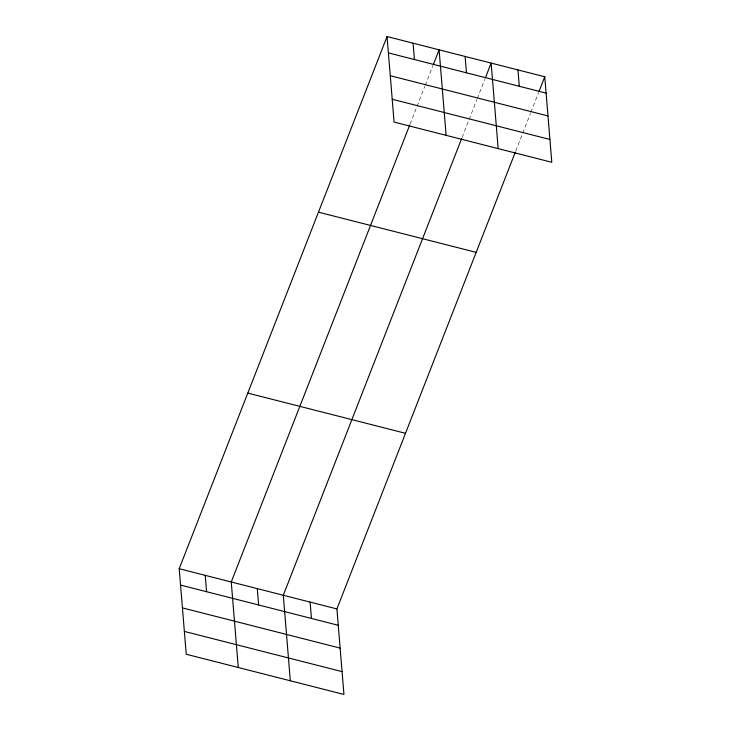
<?xml version="1.0" encoding="UTF-8"?>
<svg xmlns="http://www.w3.org/2000/svg" width="731" height="731" viewBox="0 0 731 731"><rect width="100%" height="100%" fill="white"/><g stroke="black" fill="none" stroke-linecap="round" stroke-linejoin="round"><path stroke-width="0.55" stroke-dasharray="3.65 2.74" d="M410.109 124.032L416.643 107.311M417.054 106.269L424.812 86.404M425.214 85.363L432.971 65.498M462.156 137.3L468.69 120.578M469.092 119.528L476.85 99.672M477.261 98.621L485.018 78.765M515.775 150.97L530.468 113.342M530.88 112.291L538.637 92.435"/><path stroke-width="1.1" d="M515.364 152.021L336.909 608.923L343.945 694.45L186.241 654.245L179.205 568.718L387.055 36.55L544.759 76.755L551.795 162.282L394.091 122.077L387.055 36.55M409.707 125.083L231.252 581.986L238.279 667.513M433.382 64.456L439.103 49.818L446.129 135.345M461.745 138.351L283.29 595.253L290.326 680.78M485.43 77.714L491.141 63.085L498.177 148.612M539.049 91.384L544.759 76.755M388.399 52.906L546.103 93.111M390.281 75.732L547.985 115.937M392.209 99.252L549.913 139.457M318.469 212.164L476.173 252.369M247.8 393.104L405.504 433.3M179.205 568.718L336.909 608.923M180.548 585.074L338.261 625.279M182.43 607.9L340.134 648.105M184.358 631.42L342.071 671.625M517.95 69.92L519.293 86.276M465.117 56.451L466.469 72.808M413.079 43.184L414.422 59.54M310.099 602.088L311.452 618.444M257.275 588.619L258.619 604.976M205.228 575.352L206.571 591.708"/></g></svg>
